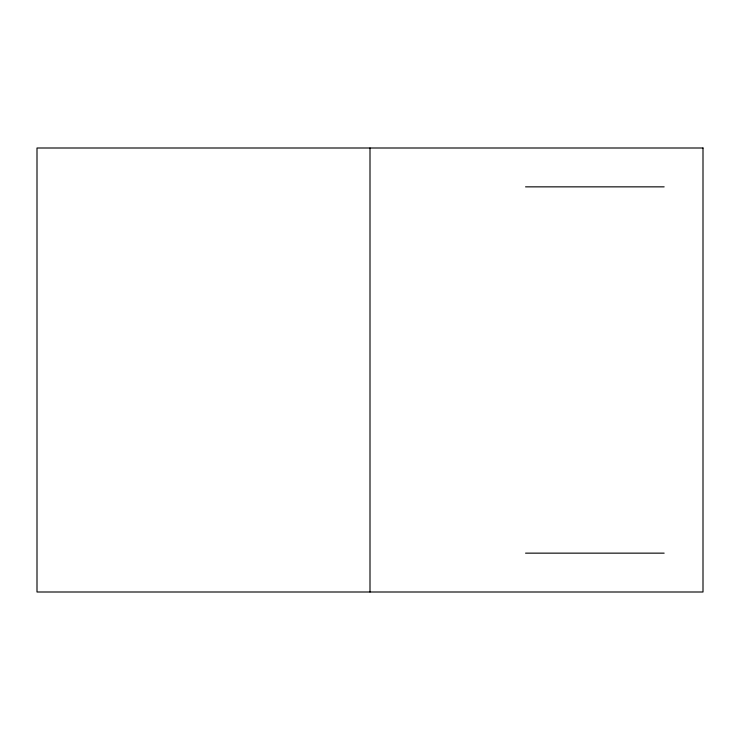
<?xml version="1.0" encoding="UTF-8"?>
<svg xmlns="http://www.w3.org/2000/svg" width="740" height="740" viewBox="0 0 740 740"><rect width="100%" height="100%" fill="white"/><g stroke="black" fill="none" stroke-linecap="round" stroke-linejoin="round"><path stroke-width="1.11" d="M525.557 186.85L664.15 186.85M525.557 553.15L664.15 553.15M370 148L370 592M703 148L37 148L37 592L703 592L703 148"/></g></svg>
